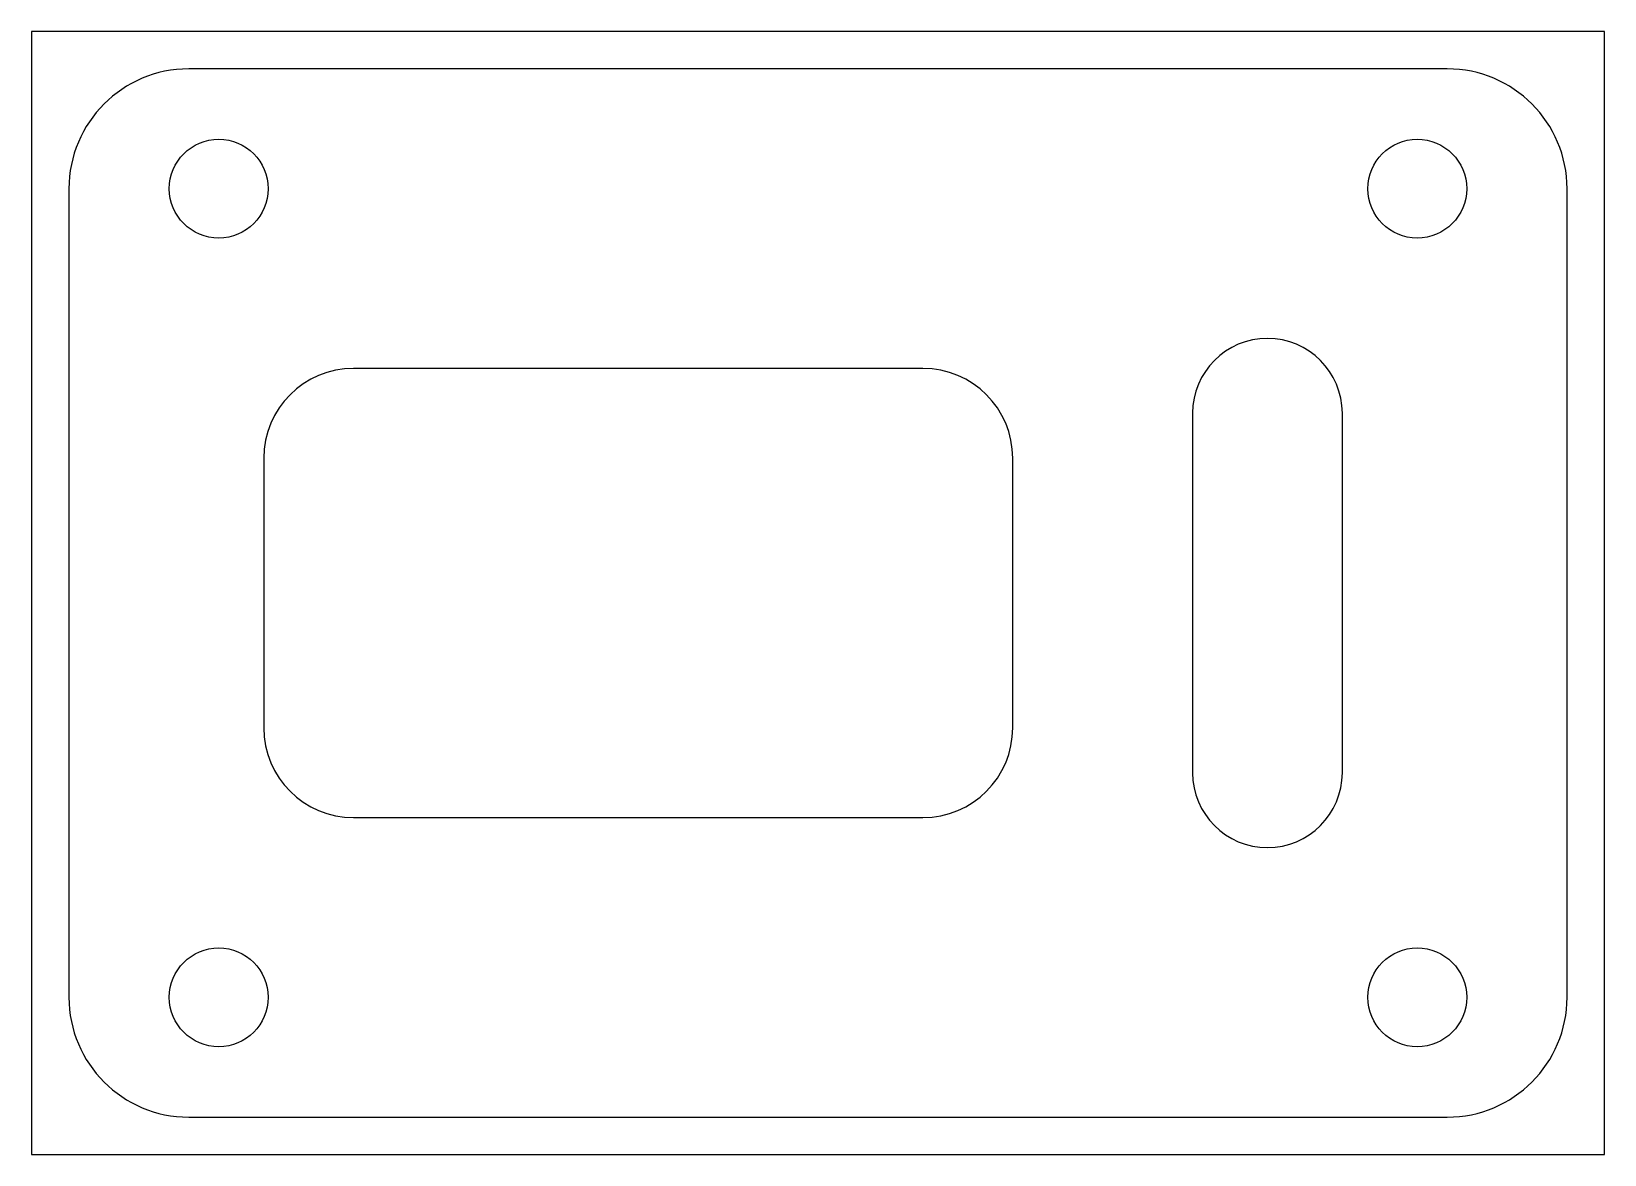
# Model space of a CAD drawing. Header units: millimetres. Extents: x -52 to 52, y -38 to 38.
import ezdxf

# ---------------------------------------------------------------- set-up
doc = ezdxf.new("R2010")
doc.units = ezdxf.units.MM
for name, color, linetype in [('A_OUTSIDE_PROFILE_THROUGH_Z-20', 2, 'CONTINUOUS'), ('B_POCKET_Z-6', 3, 'CONTINUOUS'), ('BLANK', 1, 'CONTINUOUS'), ('C_SLOT_Z-5', 4, 'CONTINUOUS'), ('D_MOUNTING_HOLES_Z-20', 5, 'CONTINUOUS')]:
    doc.layers.add(name, color=color, linetype=linetype)

msp = doc.modelspace()

# ---------------------------------------------------------------- linework, layer by layer
at = {"layer": 'A_OUTSIDE_PROFILE_THROUGH_Z-20'}
for p, q in [((42, 35), (-42, 35)), ((-50, 27), (-50, -27)), ((50, -27), (50, 27)), ((-42, -35), (42, -35))]:
    msp.add_line(p, q, dxfattribs=at)
for centre, start, end in [((-42, 27), 90, 180), ((42, 27), 0, 90), ((-42, -27), 180, 270), ((42, -27), 270, 0)]:
    msp.add_arc(centre, 8, start, end, dxfattribs=at)
at = {"layer": 'B_POCKET_Z-6'}
for p, q in [((7, 15), (-31, 15)), ((-37, 9), (-37, -9)), ((13, -9), (13, 9)), ((-31, -15), (7, -15))]:
    msp.add_line(p, q, dxfattribs=at)
for centre, start, end in [((-31, 9), 90, 180), ((7, 9), 0, 90), ((-31, -9), 180, 270), ((7, -9), 270, 0)]:
    msp.add_arc(centre, 6, start, end, dxfattribs=at)
at = {"layer": 'BLANK'}
for p, q in [((52.5, 37.5), (-52.5, 37.5)), ((-52.5, 37.5), (-52.5, -37.5)), ((52.5, -37.5), (52.5, 37.5)), ((-52.5, -37.5), (52.5, -37.5))]:
    msp.add_line(p, q, dxfattribs=at)
at = {"layer": 'C_SLOT_Z-5'}
for p, q in [((25, 12), (25, -12)), ((35, -12), (35, 12))]:
    msp.add_line(p, q, dxfattribs=at)
for centre, start, end in [((30, 12), 0, 180), ((30, -12), 180, 0)]:
    msp.add_arc(centre, 5, start, end, dxfattribs=at)
at = {"layer": 'D_MOUNTING_HOLES_Z-20'}
for centre in [(-40, 27), (40, 27), (-40, -27), (40, -27)]:
    msp.add_circle(centre, 3.3, dxfattribs=at)

doc.saveas('drawing.dxf')
